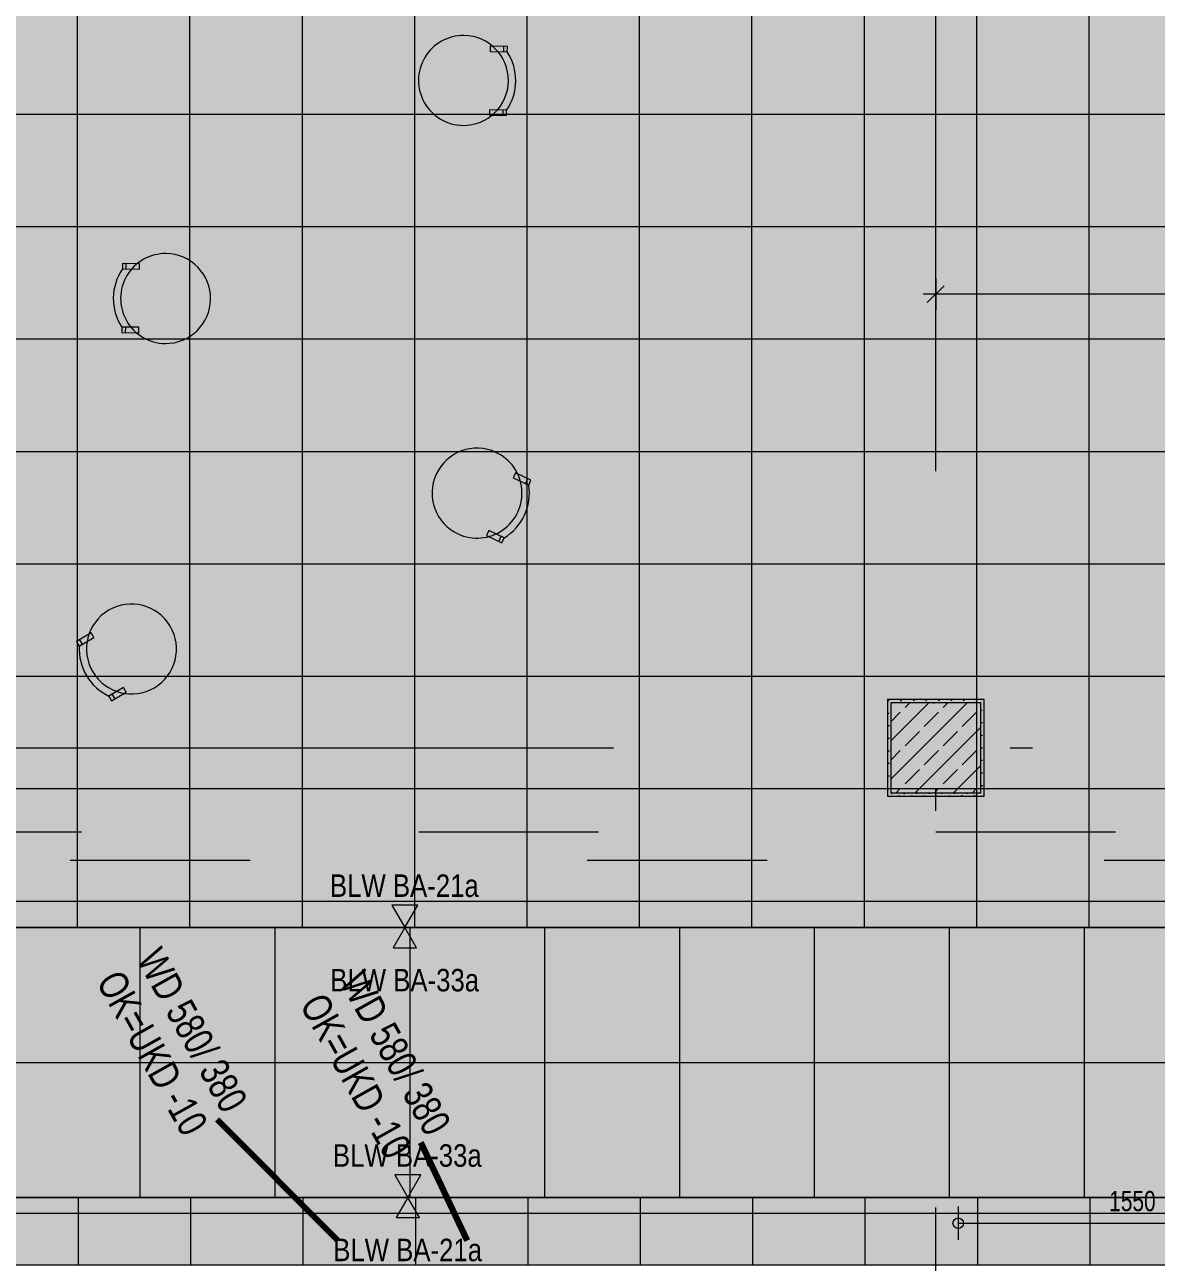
# Model space of a CAD drawing. Header units: metres. Extents: x -22.4 to 53.1, y 133.6 to 157.9.
# Drawn here: x 21.32 to 26.35, y 143.82 to 149.32 of the extents above; entities that cross this region are included whole.
import ezdxf

# ---------------------------------------------------------------- set-up
doc = ezdxf.new("R2010")
doc.units = ezdxf.units.M
doc.header["$MEASUREMENT"] = 0
doc.linetypes.add('Strichlinie-über-Schnitt', pattern=[0.0023, 0.0008, -0.0015])
doc.linetypes.add('Strichpunktlinie', pattern=[0.006703, 0.003528, -0.001764, 0, -0.001411])
for name, color, linetype in [('00  Raster', 7, 'Continuous'), ('10  Stützen', 7, 'Continuous'), ('10  Stützen_Schnittschraffur', 7, 'Continuous'), ('20  Möbel', 7, 'Continuous'), ('40 Bemaßung 1_ 50 Bodenspiegel', 7, 'Continuous'), ('40 Text Ausbau 1_50 Bodenspiegel', 7, 'Continuous'), ('50  NUF - Raumstempel', 7, 'Continuous'), ('70  Schnittlinien', 7, 'Continuous'), ('EPS-SUD-BD', 7, 'Continuous'), ('Neubau_20  Boden Aufbauten', 7, 'Continuous'), ('Neubau_20  Boden Aufbauten_Deckschraffur', 7, 'Continuous'), ('Neubau_20  Wand Leichtbau', 7, 'Continuous'), ('Neubau_40 Text Ausbau 1_50 Bodenspiegel', 7, 'Continuous')]:
    doc.layers.add(name, color=color, linetype=linetype)
doc.styles.add('ERSTELLTER_STIL_2', font='')
doc.styles.add('ERSTELLTER_STIL_4', font='')
doc.styles.get('ERSTELLTER_STIL_2').set_extended_font_data('Arial Narrow')
doc.styles.get('ERSTELLTER_STIL_4').set_extended_font_data('Arial Unicode MS')

msp = doc.modelspace()

# ---------------------------------------------------------------- hatches: boundary and pattern name
at = {"layer": '10  Stützen_Schnittschraffur', "linetype": 'Continuous', "lineweight": 0, "true_color": 0xffffff}
h = msp.add_hatch(color=7, dxfattribs=at)
h.paths.add_polyline_path([(25.1534, 146.3199), (25.1534, 145.8899), (25.5834, 145.8899), (25.5834, 146.3199)])
h.paths.add_polyline_path([(25.1684, 146.3049), (25.5684, 146.3049), (25.5684, 145.9049), (25.1684, 145.9049)], flags=0)
at = {"layer": '10  Stützen_Schnittschraffur', "linetype": 'Continuous', "lineweight": 13, "true_color": 0x000100}
h = msp.add_hatch(dxfattribs=at)
h.set_pattern_fill('Gips_0001', color=98, style=0, pattern_type=2)
h.set_pattern_definition([(26.86749, (-110.107942, 75.264664), (-0.0112982155, 0.0223013526), [0, -0.025])])
h.paths.add_polyline_path([(25.1534, 146.3199), (25.1534, 145.8899), (25.5834, 145.8899), (25.5834, 146.3199)])
h.paths.add_polyline_path([(25.1684, 146.3049), (25.5684, 146.3049), (25.5684, 145.9049), (25.1684, 145.9049)], flags=0)
at = {"layer": '10  Stützen_Schnittschraffur', "linetype": 'Continuous', "lineweight": 0, "true_color": 0xffffff}
msp.add_hatch(color=7, dxfattribs=at).paths.add_polyline_path([(25.1684, 145.9049), (25.5684, 145.9049), (25.5684, 146.3049), (25.1684, 146.3049)])
at = {"layer": '10  Stützen_Schnittschraffur', "linetype": 'Continuous', "lineweight": 13, "true_color": 0x000100}
h = msp.add_hatch(dxfattribs=at)
h.set_pattern_fill('Beton__Stahlbeton_0001', color=98, style=0, pattern_type=2)
h.set_pattern_definition([(225, (25.16843, 146.30491), (-0.084853, 0.084853), []), (225, (25.126, 146.34733), (-0.084853, 0.084853), [0.09, -0.03])])
h.paths.add_polyline_path([(25.1684, 145.9049), (25.5684, 145.9049), (25.5684, 146.3049), (25.1684, 146.3049)])
at = {"layer": 'Neubau_20  Boden Aufbauten_Deckschraffur', "linetype": 'Continuous', "lineweight": 0, "true_color": 0xffffff}
h = msp.add_hatch(color=7, dxfattribs=at)
h.paths.add_polyline_path([(-1.5691, 152.8749), (-1.5691, 148.1899), (3.8309, 148.1899), (3.8309, 145.6049), (-1.6666, 145.6049), (-1.6666, 145.3049), (29.4509, 145.3049), (29.4509, 148.8302), (30.6509, 148.8302), (30.6509, 152.1899), (30.5714, 152.1899), (30.5714, 152.5899), (30.7434, 152.5899), (30.7434, 152.8757), (3.7934, 152.8749)])
h.paths.add_polyline_path([(9.1184, 145.6049), (9.1184, 148.1899), (14.6184, 148.1899), (14.6184, 145.6049), (13.0834, 145.6049), (13.0834, 145.7949), (10.6384, 145.7949), (10.6384, 145.6049)], flags=0)
at = {"layer": 'Neubau_20  Boden Aufbauten_Deckschraffur', "linetype": 'Continuous', "lineweight": 18}
h = msp.add_hatch(dxfattribs=at)
h.set_pattern_fill('Verband__Quadrat__50x50__4D', color=6, style=0, pattern_type=2)
h.set_pattern_definition([(8e-13, (15.05054, 148.9226), (0, 0.5), []), (90, (15.05054, 148.9226), (-0.5, 0), [])])
h.paths.add_polyline_path([(-1.5691, 152.8749), (-1.5691, 148.1899), (3.8309, 148.1899), (3.8309, 145.6049), (-1.6666, 145.6049), (-1.6666, 145.3049), (29.4509, 145.3049), (29.4509, 148.8302), (30.6509, 148.8302), (30.6509, 152.1899), (30.5714, 152.1899), (30.5714, 152.5899), (30.7434, 152.5899), (30.7434, 152.8757), (3.7934, 152.8749)])
h.paths.add_polyline_path([(9.1184, 145.6049), (9.1184, 148.1899), (14.6184, 148.1899), (14.6184, 145.6049), (13.0834, 145.6049), (13.0834, 145.7949), (10.6384, 145.7949), (10.6384, 145.6049)], flags=0)
at = {"layer": 'Neubau_20  Boden Aufbauten_Deckschraffur', "linetype": 'Continuous', "lineweight": 50, "true_color": 0xefefef}
msp.add_hatch(color=7, dxfattribs=at).paths.add_polyline_path([(-1.6316, 145.3049), (-1.6316, 144.1049), (30.6509, 144.1049), (30.6509, 145.3049), (30.6509, 148.8302), (29.4509, 148.8302), (29.4509, 145.3049)])
at = {"layer": 'Neubau_20  Boden Aufbauten_Deckschraffur', "linetype": 'Continuous', "lineweight": 13, "true_color": 0x17c90e}
h = msp.add_hatch(dxfattribs=at)
h.set_pattern_fill('Verband__Quadrat__50x50__4D', color=92, style=0, pattern_type=2)
h.set_pattern_definition([(7e-13, (11.62936, 144.10494), (2e-07, 0.6), []), (90, (11.62936, 144.10494), (-0.6, 0), [])])
h.paths.add_polyline_path([(-1.6316, 145.3049), (-1.6316, 144.1049), (30.6509, 144.1049), (30.6509, 145.3049), (30.6509, 148.8302), (29.4509, 148.8302), (29.4509, 145.3049)])
at = {"layer": 'Neubau_20  Boden Aufbauten_Deckschraffur', "linetype": 'Continuous', "lineweight": 0, "true_color": 0xffffff}
msp.add_hatch(color=7, dxfattribs=at).paths.add_polyline_path([(-1.6166, 144.1049), (-1.6166, 143.8049), (30.6509, 143.8049), (30.6509, 144.1049), (7.7559, 144.1049), (4.5184, 144.1049)])
at = {"layer": 'Neubau_20  Boden Aufbauten_Deckschraffur', "linetype": 'Continuous', "lineweight": 18}
h = msp.add_hatch(dxfattribs=at)
h.set_pattern_fill('Verband__Quadrat__50x50__4D', color=6, style=0, pattern_type=2)
h.set_pattern_definition([(360, (14.0547, 142.5352), (2e-07, 0.5), []), (90, (14.0547, 142.5352), (-0.5, 2e-07), [])])
h.paths.add_polyline_path([(-1.6166, 144.1049), (-1.6166, 143.8049), (30.6509, 143.8049), (30.6509, 144.1049), (7.7559, 144.1049), (4.5184, 144.1049)])
at = {"layer": 'Neubau_40 Text Ausbau 1_50 Bodenspiegel', "linetype": 'Continuous', "lineweight": 0, "true_color": 0xffffff}
for points in [[(23.0073, 145.305), (23.0651, 145.4049), (22.9496, 145.405)], [(23.0073, 145.305), (22.9555, 145.2152), (23.0592, 145.2152)], [(23.0204, 144.1049), (23.0782, 144.2049), (22.9627, 144.205)], [(23.0204, 144.1049), (22.9686, 144.0152), (23.0723, 144.0152)]]:
    msp.add_hatch(color=7, dxfattribs=at).paths.add_polyline_path(points)

# ---------------------------------------------------------------- linework, layer by layer
at = {"layer": '00  Raster', "color": 7, "linetype": 'Strichpunktlinie', "lineweight": 13, "ltscale": 1000}
msp.add_line((25.3684, 133.7291), (25.3684, 155.8899), dxfattribs=at)
at = {"layer": '00  Raster', "color": 5, "linetype": 'Strichpunktlinie', "lineweight": 13, "ltscale": 1000}
msp.add_line((-20.4108, 146.1049), (33.1556, 146.1049), dxfattribs=at)
at = {"layer": '10  Stützen', "color": 7, "linetype": 'Continuous', "lineweight": 13, "ltscale": 1000, "flags": 128}
for points in [[(25.1534, 146.3199), (25.1534, 145.8899), (25.5834, 145.8899), (25.5834, 146.3199)], [(25.1684, 145.9049), (25.5684, 145.9049), (25.5684, 146.3049), (25.1684, 146.3049)]]:
    msp.add_lwpolyline(points, close=True, dxfattribs=at)
at = {"layer": '20  Möbel', "color": 9, "linetype": 'Continuous', "lineweight": 18, "ltscale": 1000}
for p, q in [((23.4465, 149.2002), (23.4468, 149.2242)), ((23.4434, 148.9414), (23.4431, 148.9174)), ((21.7666, 148.2343), (21.7669, 148.2583)), ((21.7635, 147.9755), (21.7632, 147.9515)), ((23.5433, 147.2798), (23.5534, 147.3016)), ((23.4343, 147.0451), (23.4242, 147.0233)), ((21.5722, 146.5654), (21.56, 146.5861)), ((21.7039, 146.3426), (21.7161, 146.3219))]:
    msp.add_line(p, q, dxfattribs=at)
at = {"layer": '20  Möbel', "color": 9, "linetype": 'Continuous', "lineweight": 18, "ltscale": 1000, "flags": 128}
for points in [[(23.2651, 148.8729, 1), (23.2699, 149.2729, 1)], [(21.9449, 148.3028, 1), (21.9401, 147.9028, 1)], [(23.2436, 147.0559, 1), (23.4122, 147.4186, 1)], [(21.689, 146.7164, 1), (21.8926, 146.3721, 1)]]:
    msp.add_lwpolyline(points, format="xyb", close=True, dxfattribs=at)
for points in [[(23.3868, 149.2249), (23.3865, 149.2009), (23.4625, 149.2), (23.4628, 149.224)], [(23.4591, 148.9172), (23.4594, 148.9412), (23.3834, 148.9421), (23.3831, 148.9181)], [(21.7509, 148.2585), (21.7506, 148.2345), (21.8266, 148.2336), (21.8269, 148.2576)], [(21.8232, 147.9508), (21.8235, 147.9748), (21.7475, 147.9757), (21.7472, 147.9517)], [(23.499, 147.3269), (23.4889, 147.3051), (23.5578, 147.2731), (23.568, 147.2949)], [(23.4387, 147.0166), (23.4488, 147.0384), (23.3799, 147.0704), (23.3697, 147.0486)], [(21.5462, 146.5779), (21.5584, 146.5573), (21.6239, 146.5959), (21.6117, 146.6166)], [(21.7678, 146.3525), (21.7556, 146.3731), (21.6901, 146.3344), (21.7024, 146.3138)]]:
    msp.add_lwpolyline(points, close=True, dxfattribs=at)
at = {"layer": '20  Möbel', "color": 9, "linetype": 'Continuous', "lineweight": 18, "ltscale": 1000}
for centre, start, end in [((23.2675, 149.0729), 325.5255, 33.0998), ((21.9425, 148.1028), 145.519, 213.0932), ((23.3279, 147.2372), 301.2915, 8.8657), ((21.7908, 146.5443), 176.7984, 244.3727)]:
    msp.add_arc(centre, 0.2327, start, end, dxfattribs=at)
at = {"layer": '40 Bemaßung 1_ 50 Bodenspiegel', "color": 7, "linetype": 'Continuous', "lineweight": 13, "ltscale": 1000}
for p, q in [((25.3684, 148.1923), (25.3684, 148.0517)), ((25.3684, 148.122), (25.3122, 148.122)), ((25.4059, 148.1595), (25.3309, 148.0845)), ((29.4509, 148.122), (25.3684, 148.122))]:
    msp.add_line(p, q, dxfattribs=at)
at = {"layer": '70  Schnittlinien', "color": 255, "linetype": 'Continuous', "lineweight": 18, "ltscale": 1000}
for p, q in [((25.4685, 144.0639), (25.4685, 143.9165)), ((25.469, 143.9902), (27.018, 143.9902))]:
    msp.add_line(p, q, dxfattribs=at)
msp.add_circle((25.4685, 143.9902), 0.0234, dxfattribs=at)
at = {"layer": 'EPS-SUD-BD', "color": 7, "linetype": 'Continuous', "lineweight": 100, "ltscale": 1000}
for p, q in [((22.7093, 143.9136), (22.1725, 144.4514)), ((23.2843, 143.9137), (23.0776, 144.3495))]:
    msp.add_line(p, q, dxfattribs=at)
at = {"layer": 'Neubau_20  Boden Aufbauten', "color": 7, "linetype": 'Continuous', "lineweight": 13, "ltscale": 1000, "flags": 128}
for points in [[(-1.5691, 152.8749), (-1.5691, 148.1899), (3.8309, 148.1899), (3.8309, 145.6049), (-1.6666, 145.6049), (-1.6666, 145.3049), (29.4509, 145.3049), (29.4509, 148.8302), (30.6509, 148.8302), (30.6509, 152.1899), (30.5714, 152.1899), (30.5714, 152.5899), (30.7434, 152.5899), (30.7434, 152.8757), (3.7934, 152.8749)], [(-1.6166, 144.1049), (-1.6166, 143.8049), (30.6509, 143.8049), (30.6509, 144.1049), (7.7559, 144.1049), (4.5184, 144.1049)]]:
    msp.add_lwpolyline(points, close=True, dxfattribs=at)
at = {"layer": 'Neubau_20  Boden Aufbauten', "color": 253, "linetype": 'Continuous', "lineweight": 18, "ltscale": 1000, "true_color": 0x9f9f9f, "flags": 128}
msp.add_lwpolyline([(-1.6316, 145.3049), (-1.6316, 144.1049), (30.6509, 144.1049), (30.6509, 145.3049), (30.6509, 148.8302), (29.4509, 148.8302), (29.4509, 145.3049)], close=True, dxfattribs=at)
at = {"layer": 'Neubau_20  Wand Leichtbau', "color": 7, "linetype": 'Strichlinie-über-Schnitt', "lineweight": 18, "ltscale": 1000, "flags": 128}
for points in [[(30.7684, 145.7299), (17.2442, 145.7299)], [(14.6184, 145.6049), (30.7684, 145.6049)]]:
    msp.add_lwpolyline(points, dxfattribs=at)
at = {"layer": 'Neubau_40 Text Ausbau 1_50 Bodenspiegel', "color": 7, "linetype": 'Continuous', "lineweight": 18, "ltscale": 1000, "flags": 128}
for points in [[(23.0073, 145.305), (23.0651, 145.4049), (22.9496, 145.405)], [(23.0073, 145.305), (22.9555, 145.2152), (23.0592, 145.2152)], [(23.0204, 144.1049), (23.0782, 144.2049), (22.9627, 144.205)], [(23.0204, 144.1049), (22.9686, 144.0152), (23.0723, 144.0152)]]:
    msp.add_lwpolyline(points, close=True, dxfattribs=at)

# ---------------------------------------------------------------- texts
at = {"layer": '40 Text Ausbau 1_50 Bodenspiegel', "color": 7, "linetype": 'Continuous', "lineweight": 18, "char_height": 0.1, "attachment_point": 4, "rotation": 359.9772, "style": 'ERSTELLTER_STIL_2'}
for s, insert in [('\\A1;{\\pql;\\fArial Narrow|b0|i0|c0|p38;BLW BA-21a}', (22.6737, 145.4909)), ('\\A1;{\\pql;\\fArial Narrow|b0|i0|c0|p38;BLW BA-33a}', (22.6868, 144.2909))]:
    msp.add_mtext(s, dxfattribs=dict(at, insert=insert))
at = {"layer": '40 Text Ausbau 1_50 Bodenspiegel', "color": 7, "linetype": 'Continuous', "lineweight": 18, "char_height": 0.1, "attachment_point": 4, "style": 'ERSTELLTER_STIL_2'}
for s, insert in [('\\A1;{\\pql;\\fArial Narrow|b0|i0|c0|p38;BLW BA-33a}', (22.6751, 145.0706)), ('\\A1;{\\pql;\\fArial Narrow|b0|i0|c0|p38;BLW BA-21a}', (22.6882, 143.8706))]:
    msp.add_mtext(s, dxfattribs=dict(at, insert=insert))
at = {"layer": '50  NUF - Raumstempel', "color": 7, "linetype": 'Continuous', "lineweight": 100, "char_height": 0.13, "attachment_point": 1, "rotation": 299.2625, "style": 'ERSTELLTER_STIL_4'}
for s, insert in [('\\A1;{\\W0.750000x;\\pql;\\fArial Unicode MS|b0|i0|c0|p34;WD 580/ 380}', (21.9237, 145.2275)), ('\\A1;{\\W0.750000x;\\pql;\\fArial Unicode MS|b0|i0|c0|p34;OK=UKD -10}', (21.7452, 145.1275)), ('\\A1;{\\W0.750000x;\\pql;\\fArial Unicode MS|b0|i0|c0|p34;WD 580/ 380}', (22.8287, 145.1256)), ('\\A1;{\\W0.750000x;\\pql;\\fArial Unicode MS|b0|i0|c0|p34;OK=UKD -10}', (22.6502, 145.0256))]:
    msp.add_mtext(s, dxfattribs=dict(at, insert=insert))
at = {"layer": '70  Schnittlinien', "color": 255, "linetype": 'Continuous', "lineweight": 18, "insert": (26.2435, 144.0881), "char_height": 0.09, "attachment_point": 5, "rotation": 360, "style": 'ERSTELLTER_STIL_2'}
msp.add_mtext('\\A1;{\\W0.900000x;\\pqc;\\fArial Narrow|b0|i0|c0|p38;1550}', dxfattribs=at)

doc.saveas('drawing.dxf')
